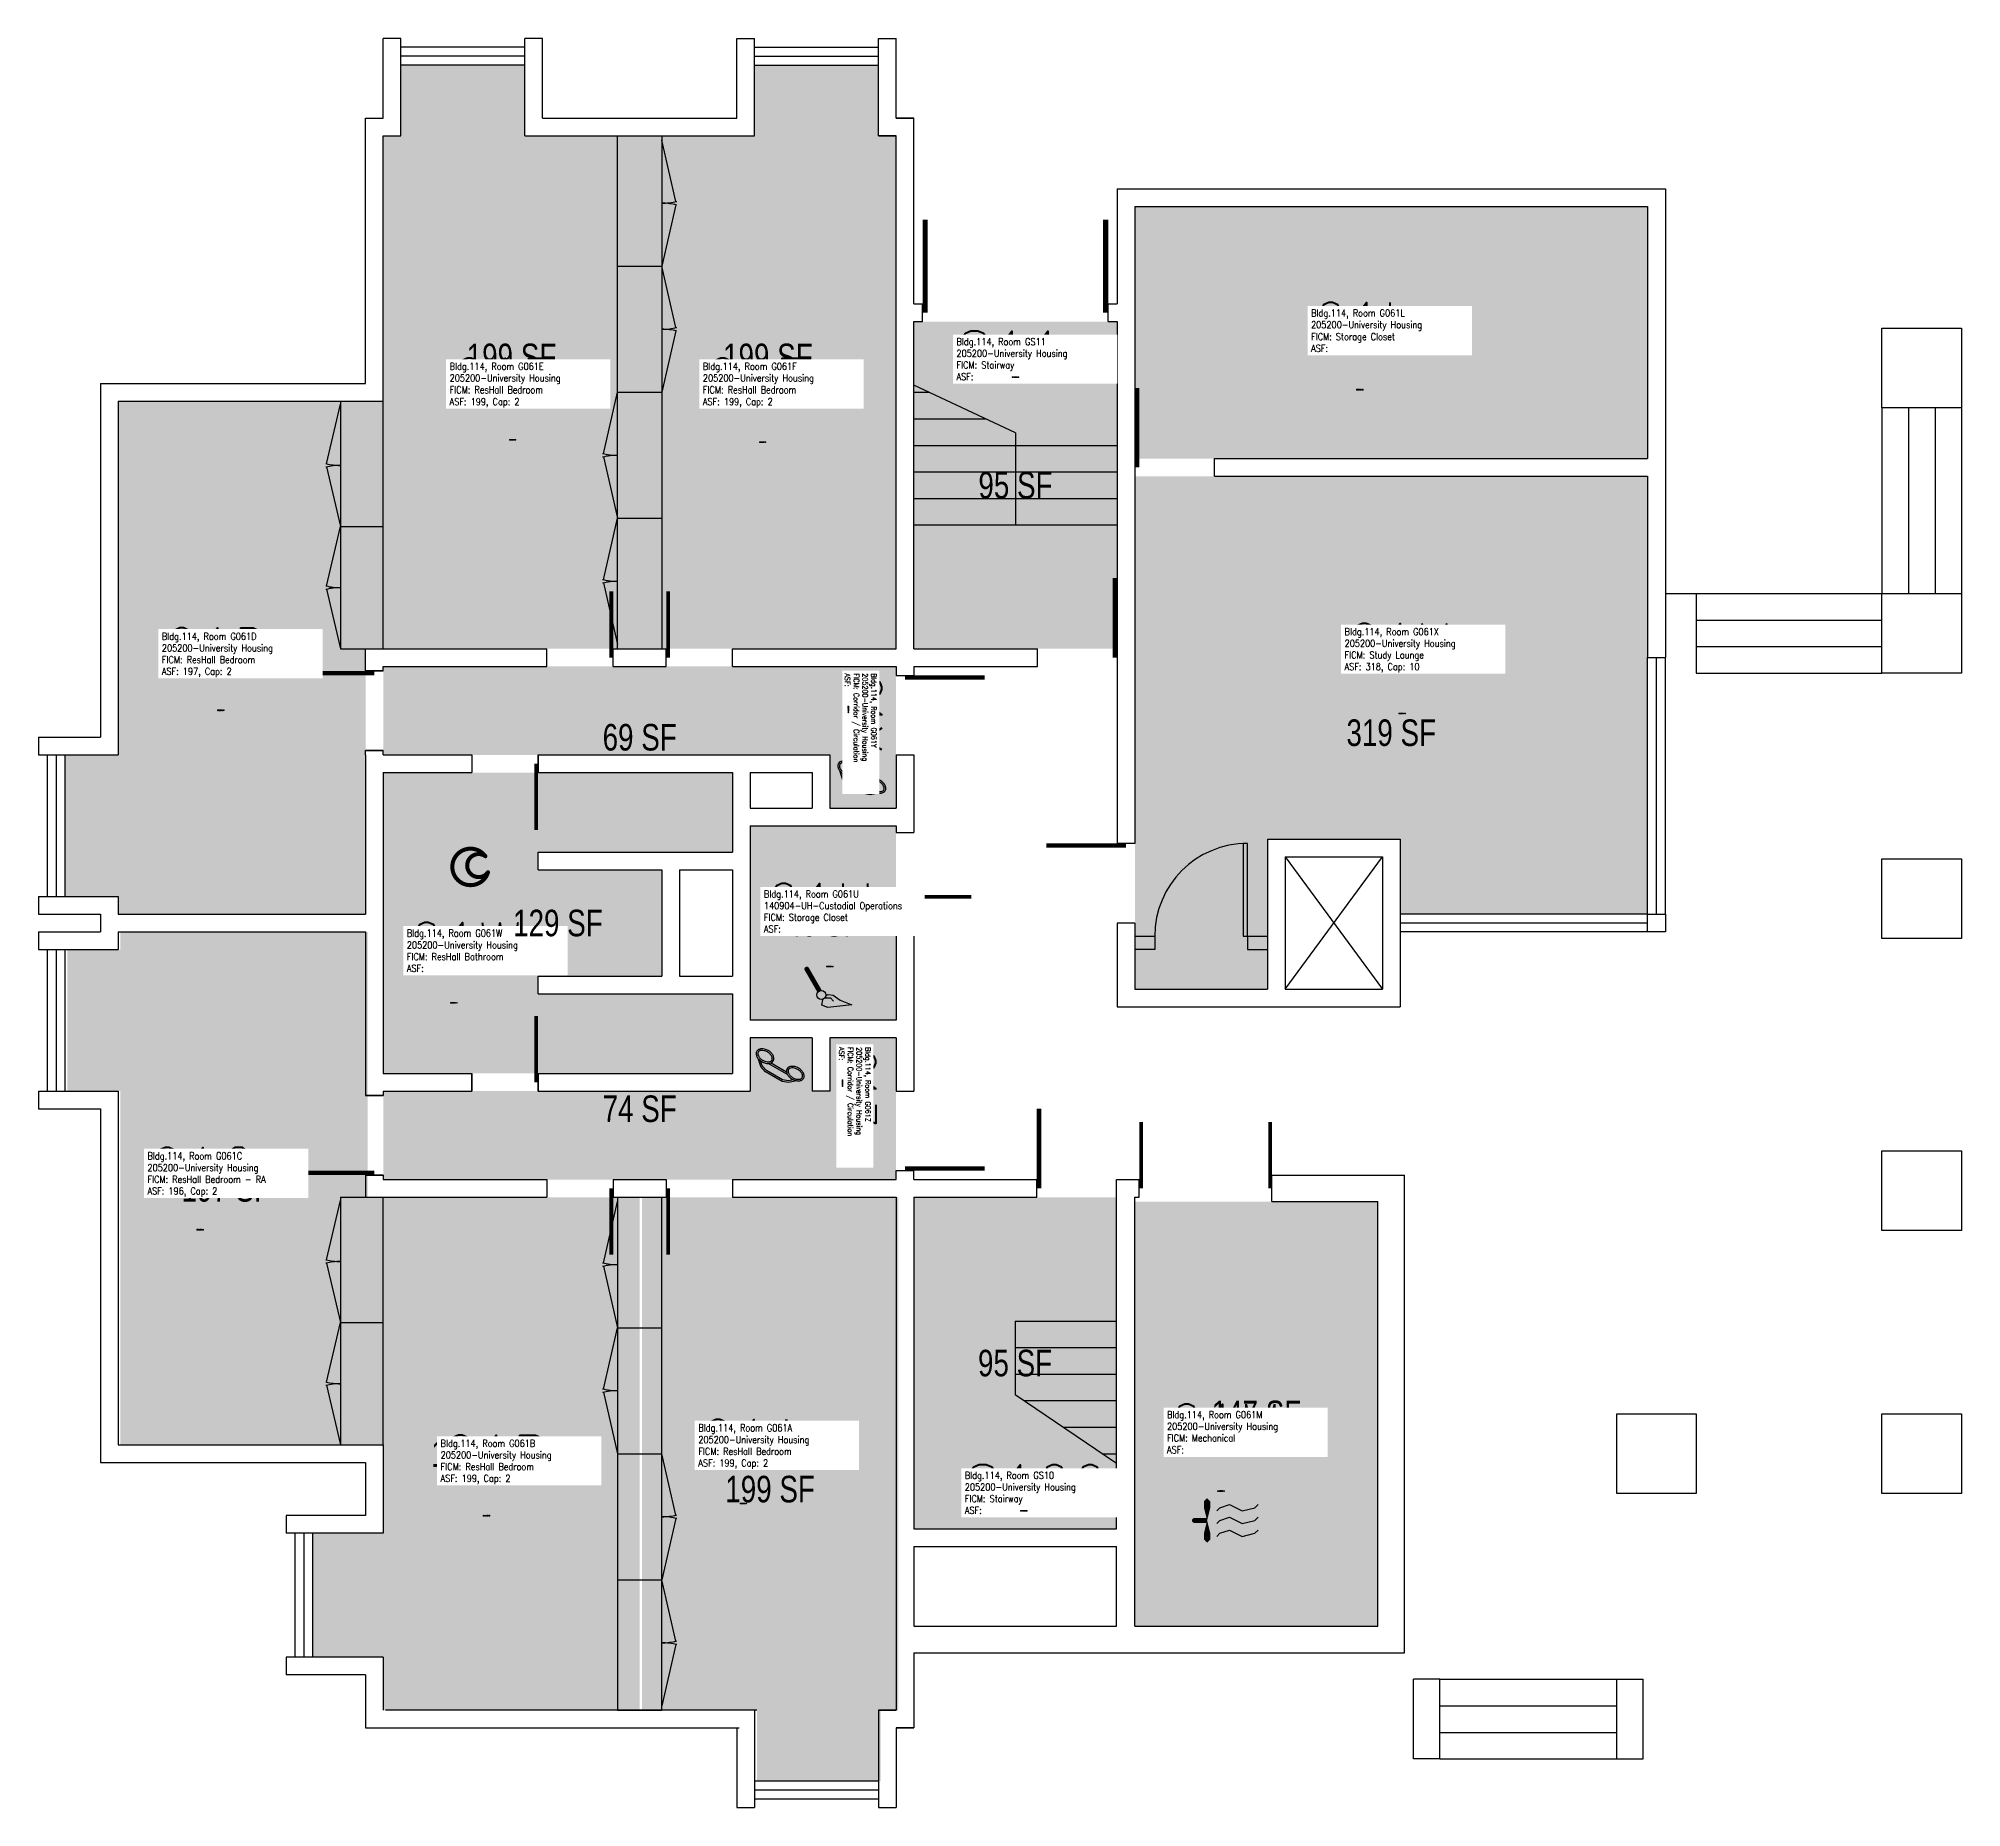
# Model space of a CAD drawing. Header units: inches. Extents: x 0 to 3610, y 0 to 3392.
# Drawn here: x 2740 to 3610, y 2592 to 3392 of the extents above; entities outside this region: 2.
import ezdxf
from ezdxf.enums import TextEntityAlignment as Align

# ---------------------------------------------------------------- set-up
doc = ezdxf.new("R2010")
doc.units = ezdxf.units.IN
doc.header["$LTSCALE"] = 10
doc.header["$MEASUREMENT"] = 0
doc.layers.get('0').update_dxf_attribs({"linetype": 'CONTINUOUS'})
for name, color, linetype in [('A-COLS', 5, 'CONTINUOUS'), ('A-DOOR', 2, 'CONTINUOUS'), ('A-FLOR', 3, 'CONTINUOUS'), ('A-GLAZ', 1, 'CONTINUOUS'), ('A-GLAZ-SILL', 2, 'CONTINUOUS'), ('A-IDEN-ICON', 4, 'CONTINUOUS'), ('A-IDEN-RNUM', 7, 'CONTINUOUS'), ('A-IDEN-SNUM', 4, 'CONTINUOUS'), ('A-IDEN-VNUM', 4, 'CONTINUOUS'), ('A-SITE', 3, 'CONTINUOUS'), ('A-WALL', 7, 'CONTINUOUS'), ('AREA-TEXT', 3, 'CONTINUOUS'), ('Rooms-Category-Color', 7, 'CONTINUOUS'), ('Rooms-College-Color', 7, 'CONTINUOUS'), ('Rooms-Department-Color', 7, 'CONTINUOUS'), ('Rooms-Division-Color', 7, 'CONTINUOUS'), ('Rooms-Information', 7, 'CONTINUOUS')]:
    doc.layers.add(name, color=color, linetype=linetype)
doc.styles.add('AREA', font='arial.ttf', dxfattribs={"width": 0.75, "height": 24})
doc.styles.add('ROOMSNUMBER', font='txt.shx', dxfattribs={"height": 0.03})
doc.styles.add('ROOMVNUMBER', font='simplex.shx', dxfattribs={"width": 0.85})

# ---------------------------------------------------------------- blocks, each defined once
blk = doc.blocks.new('CPPHONE')
at = {"color": 0, "linetype": 'ByBlock'}
for p, q in [((0.0096, 0.0252), (-0.0196, -0.0252)), ((0.0169, 0.0279), (-0.0182, -0.0329))]:
    blk.add_line(p, q, dxfattribs=at)
for points in [[(0.0288, 0.0786, 0.139889), (0.0216, 0.0804, 0.107118), (0.0122, 0.0781, 0.079812), (0.0039, 0.0722, 0.067459), (-0.0035, 0.0626, 0.067459), (-0.008, 0.0515, 0.079812), (-0.009, 0.0413, 0.107118), (-0.0064, 0.032, 0.139889), (-0.0012, 0.0267, 0.139889), (0.0061, 0.0248, 0.107118), (0.0155, 0.0272, 0.079812), (0.0238, 0.0331, 0.067459), (0.0312, 0.0426, 0.067459), (0.0357, 0.0538, 0.079812), (0.0367, 0.0639, 0.107118), (0.034, 0.0732, 0.139889)], [(0.0263, 0.0743, 0.139889), (0.0218, 0.0754, 0.107118), (0.0144, 0.0736, 0.079812), (0.0074, 0.0686, 0.067459), (0.0008, 0.0601, 0.067459), (-0.0032, 0.0502, 0.079812), (-0.004, 0.0417, 0.107118), (-0.0019, 0.0344, 0.139889), (0.0013, 0.031, 0.139889), (0.0059, 0.0298, 0.107118), (0.0133, 0.0317, 0.079812), (0.0203, 0.0367, 0.067459), (0.0268, 0.0451, 0.067459), (0.0309, 0.055, 0.079812), (0.0317, 0.0636, 0.107118), (0.0296, 0.0709, 0.139889)], [(-0.0262, -0.0167, 0.139889), (-0.0334, -0.0148, 0.107118), (-0.0428, -0.0172, 0.079812), (-0.0511, -0.0231, 0.067459), (-0.0585, -0.0326, 0.067459), (-0.063, -0.0438, 0.079812), (-0.064, -0.0539, 0.107118), (-0.0614, -0.0632, 0.139889), (-0.0562, -0.0686, 0.139889), (-0.0489, -0.0704, 0.107118), (-0.0395, -0.0681, 0.079812), (-0.0312, -0.0622, 0.067459), (-0.0238, -0.0526, 0.067459), (-0.0193, -0.0415, 0.079812), (-0.0183, -0.0313, 0.107118), (-0.021, -0.022, 0.139889)], [(-0.0287, -0.021, 0.139889), (-0.0332, -0.0198, 0.107118), (-0.0406, -0.0217, 0.079812), (-0.0476, -0.0267, 0.067459), (-0.0542, -0.0351, 0.067459), (-0.0582, -0.045, 0.079812), (-0.059, -0.0536, 0.107118), (-0.0569, -0.0609, 0.139889), (-0.0537, -0.0643, 0.139889), (-0.0491, -0.0654, 0.107118), (-0.0417, -0.0636, 0.079812), (-0.0347, -0.0586, 0.067459), (-0.0282, -0.0501, 0.067459), (-0.0241, -0.0402, 0.079812), (-0.0233, -0.0317, 0.107118), (-0.0254, -0.0244, 0.139889)]]:
    blk.add_lwpolyline(points, format="xyb", close=True, dxfattribs=at)
for points in [[(0.0364, 0.0572), (0.0417, 0.0308), (0.0382, 0.0108), (0.0082, -0.0411), (-0.0083, -0.0558), (-0.0338, -0.0645)], [(0.0334, 0.047), (0.0366, 0.0307), (0.0334, 0.0126), (0.0043, -0.0379), (-0.0109, -0.0514), (-0.0265, -0.0567)]]:
    blk.add_lwpolyline(points, dxfattribs=at)
blk = doc.blocks.new('CPBATH')
at = {"color": 0, "linetype": 'ByBlock', "const_width": 0.0127}
for points in [[(0.0571, 0.0168, 0.861492), (-0.0551, 0, 1)], [(-0.0551, 0, 0.726902), (0.0487, -0.0337, 1)], [(0.0571, 0.0168, 0.729002), (-0.0084, -0.0042, 1)], [(-0.0084, -0.0042, 0.609468), (0.0487, -0.0337, 1)]]:
    blk.add_lwpolyline(points, format="xyb", dxfattribs=at)
at = {"color": 0, "linetype": 'ByBlock', "const_width": 0.00637}
for points in [[(0.0544, 0.0152, 1), (0.0599, 0.0184, 1)], [(0.0459, -0.0353, 1), (0.0515, -0.0321, 1)]]:
    blk.add_lwpolyline(points, format="xyb", close=True, dxfattribs=at)
blk = doc.blocks.new('CPMECH')
at = {"color": 0, "linetype": 'ByBlock'}
for p, q in [((0.005, 0.025), (0.015, 0.035)), ((0.015, 0.035), (0.045, 0.045)), ((0.015, -0.005), (0.045, 0.005)), ((0.045, 0.045), (0.085, 0.025)), ((0.045, 0.005), (0.085, -0.015)), ((0.085, 0.025), (0.125, 0.035)), ((0.125, 0.035), (0.135, 0.045)), ((0.125, -0.005), (0.135, 0.005)), ((0.005, -0.015), (0.015, -0.005)), ((0.005, -0.055), (0.015, -0.045)), ((0.015, -0.045), (0.045, -0.035)), ((0.045, -0.035), (0.085, -0.055)), ((0.085, -0.015), (0.125, -0.005)), ((0.085, -0.055), (0.125, -0.045)), ((0.125, -0.045), (0.135, -0.035))]:
    blk.add_line(p, q, dxfattribs=at)
for points in [[(-0.025, -0.005, 0, 0.02, 0), (-0.025, 0.035, 0.02, 0.02, 0), (-0.025, 0.055, 0.02, 0, 0), (-0.025, 0.065, 0, 0, 0)], [(-0.025, -0.005, 0, 0.02, 0), (-0.025, -0.045, 0.02, 0.02, 0), (-0.025, -0.065, 0.02, 0, 0), (-0.025, -0.075, 0, 0, 0)]]:
    blk.add_lwpolyline(points, format="xyseb", dxfattribs=at)
at = {"color": 0, "linetype": 'ByBlock', "const_width": 0.015}
blk.add_lwpolyline([(-0.025, -0.005), (-0.065, -0.005)], dxfattribs=at)
at = {"color": 0, "linetype": 'ByBlock', "const_width": 0.0075}
blk.add_lwpolyline([(-0.0682, -0.0069, 1), (-0.0618, -0.0031, 1)], format="xyb", close=True, dxfattribs=at)
blk = doc.blocks.new('CPCUST')
at = {"color": 0, "linetype": 'ByBlock'}
for p, q in [((0.0171, -0.0639), (0.02, -0.0466)), ((0.0262, -0.0408), (0.0446, -0.0406)), ((0.0297, -0.0341), (0.0376, -0.0302)), ((0.0376, -0.0302), (0.0533, -0.0324)), ((0.0446, -0.0406), (0.0543, -0.0505)), ((0.0533, -0.0324), (0.0745, -0.0479)), ((0.0745, -0.0479), (0.1117, -0.0625)), ((0.0358, -0.0705), (0.0171, -0.0639)), ((0.1117, -0.0625), (0.0358, -0.0705))]:
    blk.add_line(p, q, dxfattribs=at)
at = {"color": 0, "linetype": 'ByBlock', "const_width": 0.0075}
blk.add_lwpolyline([(-0.0332, 0.0481, 1), (-0.0268, 0.0519, 1)], format="xyb", close=True, dxfattribs=at)
at = {"color": 0, "linetype": 'ByBlock', "const_width": 0.015}
blk.add_lwpolyline([(-0.03, 0.05), (0.01, -0.0193)], dxfattribs=at)
at = {"color": 0, "linetype": 'ByBlock'}
blk.add_circle((0.0158, -0.0313), 0.0141, dxfattribs=at)

msp = doc.modelspace()

# ---------------------------------------------------------------- hatches: boundary and pattern name
at = {"layer": 'Rooms-Category-Color', "true_color": 0x728ef3}
for points in [[(3012, 3116), (2896, 3116), (2896, 3348), (2904, 3348), (2904, 3380), (2960, 3380), (2960, 3348), (3012, 3348)], [(3012, 3116), (3128, 3116), (3128, 3348), (3120, 3348), (3120, 3380), (3064, 3380), (3064, 3348), (3012, 3348)], [(3236, 3316), (3236, 3202), (3468, 3202), (3468, 3316)], [(2776, 3068), (2752, 3068), (2752, 3004), (2776, 3004), (2776, 2996), (2888, 2996), (2888, 3116), (2896, 3116), (2896, 3228), (2776, 3228)], [(3468, 3194), (3236, 3194), (3236, 2962.13), (3296, 2962.13), (3296, 3029.88), (3356, 3029.88), (3356, 2996), (3468, 2996)], [(3054, 3024), (3054, 3060), (2896, 3060), (2896, 2924), (3054, 2924), (3054, 2960), (2966, 2960), (2966, 2968), (3022, 2968), (3022, 3016), (2966, 3016), (2966, 3024)], [(3128, 3036), (3128, 2948), (3062, 2948), (3062, 3036)], [(2777, 2916), (2753, 2916), (2753, 2980), (2777, 2980), (2777, 2988), (2889, 2988), (2889, 2868), (2896, 2868), (2896, 2756), (2777, 2756)], [(3012, 2868), (2896, 2868), (2896, 2716), (2864, 2716), (2864, 2660), (2896, 2660), (2896, 2636), (3012, 2636)], [(3013, 2868), (3129, 2868), (3129, 2636), (3121, 2636), (3121, 2604), (3065, 2604), (3065, 2636), (3013, 2636)]]:
    msp.add_hatch(color=171, dxfattribs=at).paths.add_polyline_path(points)
at = {"layer": 'Rooms-Category-Color', "true_color": 0xadadad}
for points in [[(3228, 3264), (3228, 3116), (3136, 3116), (3136, 3264)], [(2896, 3068), (2896, 3108), (3128, 3108), (3128, 3044), (3098, 3044), (3098, 3068)], [(3128, 2876), (3128, 2940), (3098, 2940), (3098, 2916), (3090, 2916), (3090, 2940), (3062, 2940), (3062, 2916), (2896, 2916), (2896, 2876)], [(3136, 2868), (3136, 2718), (3227.64, 2718), (3227.64, 2868)], [(3346, 2866), (3346, 2674), (3236, 2674), (3236, 2866)]]:
    msp.add_hatch(color=253, dxfattribs=at).paths.add_polyline_path(points)
at = {"layer": 'Rooms-College-Color', "true_color": 0xadadad}
for points in [[(3012, 3116), (2896, 3116), (2896, 3348), (2904, 3348), (2904, 3380), (2960, 3380), (2960, 3348), (3012, 3348)], [(3012, 3116), (3128, 3116), (3128, 3348), (3120, 3348), (3120, 3380), (3064, 3380), (3064, 3348), (3012, 3348)], [(3236, 3316), (3236, 3202), (3468, 3202), (3468, 3316)], [(3228, 3264), (3228, 3116), (3136, 3116), (3136, 3264)], [(2776, 3068), (2752, 3068), (2752, 3004), (2776, 3004), (2776, 2996), (2888, 2996), (2888, 3116), (2896, 3116), (2896, 3228), (2776, 3228)], [(3468, 3194), (3236, 3194), (3236, 2962.13), (3296, 2962.13), (3296, 3029.88), (3356, 3029.88), (3356, 2996), (3468, 2996)], [(2896, 3068), (2896, 3108), (3128, 3108), (3128, 3044), (3098, 3044), (3098, 3068)], [(3054, 3024), (3054, 3060), (2896, 3060), (2896, 2924), (3054, 2924), (3054, 2960), (2966, 2960), (2966, 2968), (3022, 2968), (3022, 3016), (2966, 3016), (2966, 3024)], [(3128, 3036), (3128, 2948), (3062, 2948), (3062, 3036)], [(2777, 2916), (2753, 2916), (2753, 2980), (2777, 2980), (2777, 2988), (2889, 2988), (2889, 2868), (2896, 2868), (2896, 2756), (2777, 2756)], [(3128, 2876), (3128, 2940), (3098, 2940), (3098, 2916), (3090, 2916), (3090, 2940), (3062, 2940), (3062, 2916), (2896, 2916), (2896, 2876)], [(3012, 2868), (2896, 2868), (2896, 2716), (2864, 2716), (2864, 2660), (2896, 2660), (2896, 2636), (3012, 2636)], [(3013, 2868), (3129, 2868), (3129, 2636), (3121, 2636), (3121, 2604), (3065, 2604), (3065, 2636), (3013, 2636)], [(3136, 2868), (3136, 2718), (3227.64, 2718), (3227.64, 2868)], [(3346, 2866), (3346, 2674), (3236, 2674), (3236, 2866)]]:
    msp.add_hatch(color=253, dxfattribs=at).paths.add_polyline_path(points)
at = {"layer": 'Rooms-Department-Color', "true_color": 0x604aed}
for points in [[(3012, 3116), (2896, 3116), (2896, 3348), (2904, 3348), (2904, 3380), (2960, 3380), (2960, 3348), (3012, 3348)], [(3012, 3116), (3128, 3116), (3128, 3348), (3120, 3348), (3120, 3380), (3064, 3380), (3064, 3348), (3012, 3348)], [(3236, 3316), (3236, 3202), (3468, 3202), (3468, 3316)], [(2776, 3068), (2752, 3068), (2752, 3004), (2776, 3004), (2776, 2996), (2888, 2996), (2888, 3116), (2896, 3116), (2896, 3228), (2776, 3228)], [(3468, 3194), (3236, 3194), (3236, 2962.13), (3296, 2962.13), (3296, 3029.88), (3356, 3029.88), (3356, 2996), (3468, 2996)], [(3054, 3024), (3054, 3060), (2896, 3060), (2896, 2924), (3054, 2924), (3054, 2960), (2966, 2960), (2966, 2968), (3022, 2968), (3022, 3016), (2966, 3016), (2966, 3024)], [(3128, 3036), (3128, 2948), (3062, 2948), (3062, 3036)], [(2777, 2916), (2753, 2916), (2753, 2980), (2777, 2980), (2777, 2988), (2889, 2988), (2889, 2868), (2896, 2868), (2896, 2756), (2777, 2756)], [(3012, 2868), (2896, 2868), (2896, 2716), (2864, 2716), (2864, 2660), (2896, 2660), (2896, 2636), (3012, 2636)], [(3013, 2868), (3129, 2868), (3129, 2636), (3121, 2636), (3121, 2604), (3065, 2604), (3065, 2636), (3013, 2636)]]:
    msp.add_hatch(color=173, dxfattribs=at).paths.add_polyline_path(points)
at = {"layer": 'Rooms-Department-Color', "true_color": 0xacacac}
for points in [[(3228, 3264), (3228, 3116), (3136, 3116), (3136, 3264)], [(2896, 3068), (2896, 3108), (3128, 3108), (3128, 3044), (3098, 3044), (3098, 3068)], [(3128, 2876), (3128, 2940), (3098, 2940), (3098, 2916), (3090, 2916), (3090, 2940), (3062, 2940), (3062, 2916), (2896, 2916), (2896, 2876)], [(3136, 2868), (3136, 2718), (3227.64, 2718), (3227.64, 2868)], [(3346, 2866), (3346, 2674), (3236, 2674), (3236, 2866)]]:
    msp.add_hatch(color=253, dxfattribs=at).paths.add_polyline_path(points)
at = {"layer": 'Rooms-Division-Color', "true_color": 0x604aed}
for points in [[(3012, 3116), (2896, 3116), (2896, 3348), (2904, 3348), (2904, 3380), (2960, 3380), (2960, 3348), (3012, 3348)], [(3012, 3116), (3128, 3116), (3128, 3348), (3120, 3348), (3120, 3380), (3064, 3380), (3064, 3348), (3012, 3348)], [(3236, 3316), (3236, 3202), (3468, 3202), (3468, 3316)], [(2776, 3068), (2752, 3068), (2752, 3004), (2776, 3004), (2776, 2996), (2888, 2996), (2888, 3116), (2896, 3116), (2896, 3228), (2776, 3228)], [(3468, 3194), (3236, 3194), (3236, 2962.13), (3296, 2962.13), (3296, 3029.88), (3356, 3029.88), (3356, 2996), (3468, 2996)], [(3054, 3024), (3054, 3060), (2896, 3060), (2896, 2924), (3054, 2924), (3054, 2960), (2966, 2960), (2966, 2968), (3022, 2968), (3022, 3016), (2966, 3016), (2966, 3024)], [(3128, 3036), (3128, 2948), (3062, 2948), (3062, 3036)], [(2777, 2916), (2753, 2916), (2753, 2980), (2777, 2980), (2777, 2988), (2889, 2988), (2889, 2868), (2896, 2868), (2896, 2756), (2777, 2756)], [(3012, 2868), (2896, 2868), (2896, 2716), (2864, 2716), (2864, 2660), (2896, 2660), (2896, 2636), (3012, 2636)], [(3013, 2868), (3129, 2868), (3129, 2636), (3121, 2636), (3121, 2604), (3065, 2604), (3065, 2636), (3013, 2636)]]:
    msp.add_hatch(color=173, dxfattribs=at).paths.add_polyline_path(points)
at = {"layer": 'Rooms-Division-Color', "true_color": 0xadadad}
for points in [[(3228, 3264), (3228, 3116), (3136, 3116), (3136, 3264)], [(2896, 3068), (2896, 3108), (3128, 3108), (3128, 3044), (3098, 3044), (3098, 3068)], [(3128, 2876), (3128, 2940), (3098, 2940), (3098, 2916), (3090, 2916), (3090, 2940), (3062, 2940), (3062, 2916), (2896, 2916), (2896, 2876)], [(3136, 2868), (3136, 2718), (3227.64, 2718), (3227.64, 2868)], [(3346, 2866), (3346, 2674), (3236, 2674), (3236, 2866)]]:
    msp.add_hatch(color=253, dxfattribs=at).paths.add_polyline_path(points)

# ---------------------------------------------------------------- linework, layer by layer
at = {"layer": 'A-COLS'}
for points in [[(3574, 3225), (3574, 3261), (3610, 3261), (3610, 3225)], [(3574, 3105), (3574, 3141), (3610, 3141), (3610, 3105)], [(3574, 2985), (3574, 3021), (3610, 3021), (3610, 2985)], [(3574, 2853), (3574, 2889), (3610, 2889), (3610, 2853)], [(3454, 2734), (3454, 2770), (3490, 2770), (3490, 2734)], [(3574, 2734), (3574, 2770), (3610, 2770), (3610, 2734)]]:
    msp.add_lwpolyline(points, close=True, dxfattribs=at)
at = {"layer": 'A-DOOR'}
for p, q in [((3287, 3028), (3285, 3028)), ((3285, 3028), (3285, 2986)), ((3287, 2986), (3287, 3028)), ((3285, 2986), (3287, 2986))]:
    msp.add_line(p, q, dxfattribs=at)
for points in [[(3141.17, 3268, 2.33, 2.33, 0), (3141.17, 3310, 0, 0, -0.414214), (3182, 3268, 0, 0, -0.814237)], [(3222.83, 3268, 2.33, 2.33, 0), (3222.83, 3310, 0, 0, 0.414214), (3182, 3268, 0, 0, 0.814237)], [(3237, 3198, 2, 2, 0), (3237, 3234, 0, 0, -0.414214), (3272, 3198, 0, 0, -0.814237)], [(2999.17, 3112, 1.67, 1.67, 0), (2999.17, 3142, 0, 0, 0.414214), (2970, 3112, 0, 0, 0.814237)], [(3024.83, 3112, 1.67, 1.67, 0), (3024.83, 3142, 0, 0, -0.414214), (3054, 3112, 0, 0, -0.814237)], [(3227, 3112, 2, 2, 0), (3227, 3148, 0, 0, 0.414214), (3192, 3112, 0, 0, 0.814237)], [(2892, 3105, 2, 2, 0), (2856, 3105, 0, 0, 0.414214), (2892, 3070, 0, 0, 0.814237)], [(3132, 3103, 2, 2, 0), (3168, 3103, 0, 0, -0.414214), (3132, 3068, 0, 0, -0.814237)], [(2965.17, 3064, 1.67, 1.67, 0), (2965.17, 3034, 0, 0, -0.414214), (2936, 3064, 0, 0, -0.814237)], [(3132, 3003.83, 1.67, 1.67, 0), (3162, 3003.83, 0, 0, 0.414214), (3132, 3033, 0, 0, 0.814237)], [(3232, 3027, 2, 2, 0), (3196, 3027, 0, 0, 0.414214), (3232, 2992, 0, 0, 0.814237)], [(2965.17, 2920, 1.67, 1.67, 0), (2965.17, 2950, 0, 0, 0.414214), (2936, 2920, 0, 0, 0.814237)], [(2892, 2879, 2, 2, 0), (2856, 2879, 0, 0, -0.414214), (2892, 2914, 0, 0, -0.814237)], [(3132, 2881, 2, 2, 0), (3168, 2881, 0, 0, 0.414214), (3132, 2916, 0, 0, 0.814237)], [(3192.64, 2872, 2, 2, 0), (3192.64, 2908, 0, 0, -0.414214), (3227.64, 2872, 0, 0, -0.814237)], [(3238.83, 2872, 1.67, 1.67, 0), (3238.83, 2902, 0, 0, -0.414214), (3268, 2872, 0, 0, -0.814237)], [(3297.17, 2872, 1.67, 1.67, 0), (3297.17, 2902, 0, 0, 0.414214), (3268, 2872, 0, 0, 0.814237)], [(2999.17, 2872, 1.67, 1.67, 0), (2999.17, 2842, 0, 0, -0.414214), (2970, 2872, 0, 0, -0.814237)], [(3024.83, 2872, 1.67, 1.67, 0), (3024.83, 2842, 0, 0, 0.414214), (3054, 2872, 0, 0, 0.814237)]]:
    msp.add_lwpolyline(points, format="xyseb", dxfattribs=at)
msp.add_arc((3287, 2986), 42, 90, 180, dxfattribs=at)
at = {"layer": 'A-FLOR'}
for p, q in [((3002, 3348), (3022, 3348)), ((3002, 3232), (3002, 3348)), ((3022, 3348), (3022, 3232)), ((3028.41, 3318.23), (3022, 3346)), ((3028.41, 3316.77), (3022, 3289)), ((3002, 3289), (3022, 3289)), ((3028.41, 3261.23), (3022, 3289)), ((3028.41, 3259.77), (3022, 3232)), ((2876.6, 3228), (2896, 3228)), ((2876.6, 3228), (2876.6, 3171.29)), ((2896, 3116), (2896, 3228)), ((2995.59, 3204.23), (3002, 3232)), ((3002, 3232), (3022, 3232)), ((3002, 3175), (3002, 3232)), ((3022, 3232), (3022, 3116)), ((3136, 3232), (3142.84, 3232)), ((2870.38, 3199.64), (2876.6, 3226.58)), ((2876.6, 3226.58), (2876.6, 3171.29)), ((3136, 3220), (3168.5, 3220)), ((3182, 3213.68), (3182, 3172)), ((2995.59, 3202.77), (3002, 3175)), ((3136, 3208), (3228, 3208)), ((2870.38, 3198.23), (2876.6, 3171.29)), ((3136, 3196), (3228, 3196)), ((3136, 3184), (3228, 3184)), ((2870.38, 3144.35), (2876.6, 3171.29)), ((2876.6, 3171.29), (2896, 3171.29)), ((2876.6, 3171.29), (2876.6, 3116)), ((2995.59, 3147.23), (3002, 3175)), ((3002, 3175), (3022, 3175)), ((3002, 3116), (3002, 3175)), ((3002, 3118), (3002, 3175)), ((3136, 3172), (3228, 3172)), ((2870.38, 3142.94), (2876.6, 3116)), ((2995.59, 3145.77), (3002, 3118)), ((2876.6, 3116), (2896, 3116)), ((3002, 3116), (3022, 3116)), ((2870.38, 2839.64), (2876.6, 2866.58)), ((2876.6, 2868), (2896, 2868)), ((2876.6, 2868), (2876.6, 2811.29)), ((2876.6, 2866.58), (2876.6, 2811.29)), ((2896, 2756), (2896, 2868)), ((2995.59, 2838.23), (3002, 2866)), ((3002, 2868), (3022, 2868)), ((3002, 2868), (3002, 2809)), ((3002, 2866), (3002, 2809)), ((3022, 2752), (3022, 2868)), ((2870.38, 2838.23), (2876.6, 2811.29)), ((2995.59, 2836.77), (3002, 2809)), ((2870.38, 2784.35), (2876.6, 2811.29)), ((2876.6, 2811.29), (2896, 2811.29)), ((2876.6, 2811.29), (2876.6, 2756)), ((3181.82, 2812), (3227.64, 2812)), ((3181.82, 2812), (3181.82, 2778.77)), ((2995.59, 2781.23), (3002, 2809)), ((3002, 2809), (3022, 2809)), ((3002, 2809), (3002, 2752)), ((3181.82, 2800), (3227.64, 2800)), ((3181.82, 2788), (3227.64, 2788)), ((2870.38, 2782.94), (2876.6, 2756)), ((2995.59, 2779.77), (3002, 2752)), ((3181.82, 2778.77), (3227.64, 2747.67)), ((3185.91, 2776), (3227.64, 2776)), ((3203.58, 2764), (3227.64, 2764)), ((2876.6, 2756), (2896, 2756)), ((3002, 2752), (3022, 2752)), ((3002, 2752), (3002, 2636)), ((3028.41, 2724.23), (3022, 2752)), ((3022, 2636), (3022, 2752)), ((3221.26, 2752), (3227.64, 2752)), ((3028.41, 2722.77), (3022, 2695)), ((3002, 2695), (3022, 2695)), ((3028.41, 2667.23), (3022, 2695)), ((3028.41, 2665.77), (3022, 2638)), ((3002, 2636), (3022, 2636))]:
    msp.add_line(p, q, dxfattribs=at)
msp.add_lwpolyline([(3182, 3213.68), (3136, 3235.2)], dxfattribs=at)
for centre, radius, start, end in [((3022, 3346), 28.5, 270, 283.7374), ((3022, 3289), 28.5, 76.2626, 90), ((3022, 3289), 28.5, 270, 283.7374), ((3022, 3232), 28.5, 76.2626, 90), ((3002, 3232), 28.5, 256.2626, 270), ((3002, 3175), 28.5, 90, 103.7374), ((2876.6, 3226.58), 27.64, 256.2626, 270), ((2876.6, 3171.29), 27.64, 90, 103.7374), ((2876.6, 3171.29), 27.64, 256.2626, 270), ((2876.6, 3116), 27.64, 90, 103.7374), ((3002, 3175), 28.5, 256.2626, 270), ((3002, 3118), 28.5, 90, 103.7374), ((2876.6, 2866.58), 27.64, 256.2626, 270), ((2876.6, 2811.29), 27.64, 90, 103.7374), ((3002, 2866), 28.5, 256.2626, 270), ((3002, 2809), 28.5, 90, 103.7374), ((2876.6, 2811.29), 27.64, 256.2626, 270), ((2876.6, 2756), 27.64, 90, 103.7374), ((3002, 2809), 28.5, 256.2626, 270), ((3002, 2752), 28.5, 90, 103.7374), ((3022, 2752), 28.5, 270, 283.7374), ((3022, 2695), 28.5, 76.2626, 90), ((3022, 2695), 28.5, 270, 283.7374), ((3022, 2638), 28.5, 76.2626, 90)]:
    msp.add_arc(centre, radius, start, end, dxfattribs=at)
at = {"layer": 'A-GLAZ'}
for p, q in [((2960, 3384), (2904, 3384)), ((3064, 3384), (3120, 3384)), ((3472, 2996), (3472, 3112)), ((2748, 3068), (2748, 3004)), ((3468, 2992), (3356, 2992)), ((2748, 2980), (2748, 2916)), ((2860, 2716), (2860, 2660)), ((3064, 2600), (3120, 2600))]:
    msp.add_line(p, q, dxfattribs=at)
at = {"layer": 'A-GLAZ-SILL'}
for p, q in [((2960, 3388), (2904, 3388)), ((3064, 3388), (3120, 3388)), ((2960, 3380), (2904, 3380)), ((3064, 3380), (3120, 3380)), ((3468, 2996), (3468, 3112)), ((3476, 2996), (3476, 3112)), ((2744, 3068), (2744, 3004)), ((2752, 3068), (2752, 3004)), ((3468, 2996), (3356, 2996)), ((3468, 2988), (3356, 2988)), ((2744, 2980), (2744, 2916)), ((2752, 2980), (2752, 2916)), ((2856, 2716), (2856, 2660)), ((2864, 2716), (2864, 2660)), ((3064, 2604), (3120, 2604)), ((3064, 2596), (3120, 2596))]:
    msp.add_line(p, q, dxfattribs=at)
at = {"layer": 'A-SITE'}
for p, q in [((3574, 3225), (3574, 3141)), ((3586, 3225), (3586, 3141)), ((3598, 3225), (3598, 3141)), ((3610, 3225), (3610, 3141)), ((3476, 3141), (3574, 3141)), ((3490, 3141), (3490, 3105)), ((3490, 3129), (3574, 3129)), ((3490, 3117), (3574, 3117)), ((3490, 3105), (3574, 3105)), ((3362, 2614), (3362, 2650)), ((3374, 2650), (3362, 2650)), ((3374, 2614), (3374, 2650)), ((3374, 2650), (3454, 2650)), ((3454, 2614), (3454, 2650)), ((3454, 2650), (3466, 2650)), ((3466, 2614), (3466, 2650)), ((3374, 2638), (3454, 2638)), ((3374, 2626), (3454, 2626)), ((3374, 2614), (3362, 2614)), ((3374, 2614), (3454, 2614)), ((3454, 2614), (3466, 2614))]:
    msp.add_line(p, q, dxfattribs=at)
at = {"layer": 'A-WALL'}
for p, q in [((2896, 3356), (2896, 3392)), ((2904, 3392), (2896, 3392)), ((2904, 3348), (2904, 3392)), ((2960, 3348), (2960, 3392)), ((2968, 3392), (2960, 3392)), ((2968, 3356), (2968, 3392)), ((3056, 3356), (3056, 3392)), ((3056, 3392), (3064, 3392)), ((3064, 3348), (3064, 3392)), ((3120, 3348), (3120, 3392)), ((3120, 3392), (3128, 3392)), ((3128, 3356), (3128, 3392)), ((2888, 3236), (2888, 3356)), ((2888, 3356), (2896, 3356)), ((2968, 3356), (3056, 3356)), ((3136, 3356), (3128, 3356)), ((3128, 3356), (3136, 3356)), ((3136, 3356), (3128, 3356)), ((3128, 3356), (3136, 3356)), ((3136, 3272), (3136, 3356)), ((2896, 3228), (2896, 3348)), ((2896, 3348), (2904, 3348)), ((2960, 3348), (3064, 3348)), ((3128, 3348), (3120, 3348)), ((3120, 3348), (3128, 3348)), ((3128, 3348), (3120, 3348)), ((3120, 3348), (3128, 3348)), ((3128, 3116), (3128, 3348)), ((3228, 3324), (3228, 3272)), ((3228, 3324), (3476, 3324)), ((3476, 3324), (3476, 3112)), ((3236, 3316), (3236, 3202)), ((3236, 3316), (3468, 3316)), ((3468, 3316), (3468, 3202)), ((3136, 3272), (3140, 3272)), ((3140, 3264), (3140, 3272)), ((3224, 3264), (3224, 3272)), ((3224, 3272), (3228, 3272)), ((3136, 3116), (3136, 3264)), ((3136, 3264), (3140, 3264)), ((3224, 3264), (3228, 3264)), ((3228, 3264), (3228, 3028)), ((2768, 3236), (2768, 3076)), ((2768, 3236), (2888, 3236)), ((2776, 3228), (2776, 3068)), ((2776, 3228), (2896, 3228)), ((3236, 3202), (3236, 3028)), ((3272, 3202), (3468, 3202)), ((3272, 3194), (3272, 3202)), ((3272, 3194), (3468, 3194)), ((3468, 3194), (3468, 3112)), ((2888, 3108), (2888, 3116)), ((2888, 3116), (2970, 3116)), ((2970, 3108), (2970, 3116)), ((2970, 3108), (2970, 3116)), ((3000, 3116), (3024, 3116)), ((3000, 3108), (3000, 3116)), ((3000, 3108), (3000, 3116)), ((3024, 3108), (3024, 3116)), ((3024, 3108), (3024, 3116)), ((3054, 3116), (3128, 3116)), ((3054, 3108), (3054, 3116)), ((3054, 3108), (3054, 3116)), ((3136, 3116), (3192, 3116)), ((3192, 3108), (3192, 3116)), ((3192, 3108), (3192, 3116)), ((2888, 3106), (2888, 3108)), ((2888, 3106), (2896, 3106)), ((2896, 3106), (2888, 3106)), ((2896, 3108), (2970, 3108)), ((2896, 3106), (2896, 3108)), ((3000, 3108), (3024, 3108)), ((3054, 3108), (3128, 3108)), ((3128, 3108), (3128, 3104)), ((3136, 3108), (3136, 3104)), ((3136, 3108), (3192, 3108)), ((3468, 3112), (3476, 3112)), ((3128, 3104), (3136, 3104)), ((3128, 3104), (3136, 3104)), ((2740, 3076), (2768, 3076)), ((2740, 3076), (2740, 3068)), ((2740, 3068), (2776, 3068)), ((2888, 3070), (2896, 3070)), ((2888, 3068), (2888, 3070)), ((2896, 3070), (2888, 3070)), ((2888, 3068), (2888, 2996)), ((2896, 3068), (2896, 3070)), ((2896, 3068), (2936, 3068)), ((2936, 3068), (2936, 3060)), ((2936, 3068), (2936, 3060)), ((2966, 3068), (3098, 3068)), ((2966, 3060), (2966, 3068)), ((2966, 3068), (2966, 3060)), ((3098, 3068), (3098, 3044)), ((3128, 3068), (3136, 3068)), ((3128, 3068), (3128, 3044)), ((3128, 3068), (3136, 3068)), ((3136, 3068), (3136, 3033)), ((2896, 3060), (2896, 2924)), ((2896, 3060), (2936, 3060)), ((2966, 3060), (3054, 3060)), ((3054, 3060), (3054, 3024)), ((3062, 3060), (3062, 3044)), ((3062, 3060), (3090, 3060)), ((3090, 3060), (3090, 3044)), ((3062, 3044), (3090, 3044)), ((3098, 3044), (3128, 3044)), ((3062, 3036), (3128, 3036)), ((3062, 3036), (3062, 2948)), ((3128, 3036), (3128, 3033)), ((3128, 3033), (3136, 3033)), ((3128, 3033), (3136, 3033)), ((3236, 3028), (3228, 3028)), ((3296, 3029.88), (3296, 2962.13)), ((3296, 3029.88), (3356, 3029.88)), ((3356, 3029.88), (3356, 2954.13)), ((2966, 3024), (3054, 3024)), ((2966, 3016), (2966, 3024)), ((3304, 2962.13), (3348, 3021.88)), ((3304, 3021.88), (3348, 2962.13)), ((3304, 3021.88), (3304, 2962.13)), ((3304, 3021.88), (3348, 3021.88)), ((3348, 3021.88), (3348, 2962.13)), ((2966, 3016), (3022, 3016)), ((3022, 3016), (3022, 2968)), ((3030, 3016), (3030, 2968)), ((3030, 3016), (3054, 3016)), ((3054, 3016), (3054, 2968)), ((2740, 3004), (2740, 2996)), ((2740, 3004), (2776, 3004)), ((2776, 3004), (2776, 2996)), ((3128, 3003), (3128, 2948)), ((3128, 3003), (3136, 3003)), ((3136, 3003), (3136, 2916)), ((2740, 2996), (2768, 2996)), ((2768, 2996), (2768, 2988)), ((2776, 2996), (2888, 2996)), ((2740, 2988), (2768, 2988)), ((2740, 2988), (2740, 2980)), ((2776, 2988), (2888, 2988)), ((2776, 2988), (2776, 2980)), ((2888, 2988), (2888, 2916)), ((3236, 2992), (3228, 2992)), ((3236, 2992), (3228, 2992)), ((3228, 2992), (3228, 2954.13)), ((3236, 2992), (3236, 2962.13)), ((3236, 2986), (3245, 2986)), ((3245, 2986), (3245, 2980)), ((3287, 2986), (3296, 2986)), ((3287, 2986), (3287, 2980)), ((2740, 2980), (2776, 2980)), ((3245, 2980), (3236, 2980)), ((3287, 2980), (3296, 2980)), ((2966, 2968), (3022, 2968)), ((2966, 2960), (2966, 2968)), ((3030, 2968), (3054, 2968)), ((2966, 2960), (3054, 2960)), ((3054, 2960), (3054, 2924)), ((3236, 2962.13), (3296, 2962.13)), ((3304, 2962.13), (3348, 2962.13)), ((3228, 2954.13), (3356, 2954.13)), ((3128, 2948), (3062, 2948)), ((3090, 2940), (3062, 2940)), ((3062, 2940), (3062, 2916)), ((3090, 2940), (3090, 2916)), ((3128, 2940), (3098, 2940)), ((3098, 2940), (3098, 2916)), ((3128, 2940), (3128, 2916)), ((2896, 2924), (2936, 2924)), ((2936, 2924), (2936, 2916)), ((2936, 2916), (2936, 2924)), ((2966, 2924), (3054, 2924)), ((2966, 2924), (2966, 2916)), ((2966, 2916), (2966, 2924)), ((2740, 2916), (2776, 2916)), ((2740, 2916), (2740, 2908)), ((2776, 2916), (2776, 2756)), ((2888, 2916), (2888, 2914)), ((2896, 2916), (2936, 2916)), ((2896, 2916), (2896, 2914)), ((2966, 2916), (3062, 2916)), ((3098, 2916), (3090, 2916)), ((3128, 2916), (3136, 2916)), ((3128, 2916), (3136, 2916)), ((3128, 2916), (3136, 2916)), ((2740, 2908), (2768, 2908)), ((2768, 2908), (2768, 2748)), ((2888, 2914), (2896, 2914)), ((2896, 2914), (2888, 2914)), ((3128, 2876), (3128, 2880)), ((3128, 2880), (3136, 2880)), ((3128, 2880), (3136, 2880)), ((3136, 2876), (3136, 2880)), ((2888, 2878), (2896, 2878)), ((2888, 2878), (2888, 2876)), ((2896, 2878), (2888, 2878)), ((2888, 2876), (2888, 2868)), ((2896, 2878), (2896, 2876)), ((2896, 2876), (2970, 2876)), ((2970, 2876), (2970, 2868)), ((2970, 2876), (2970, 2868)), ((3000, 2876), (3000, 2868)), ((3000, 2876), (3024, 2876)), ((3000, 2876), (3000, 2868)), ((3024, 2876), (3024, 2868)), ((3024, 2876), (3024, 2868)), ((3054, 2876), (3128, 2876)), ((3054, 2876), (3054, 2868)), ((3054, 2876), (3054, 2868)), ((3136, 2876), (3191.64, 2876)), ((3191.64, 2868), (3191.64, 2876)), ((3227.64, 2876), (3236, 2876)), ((3227.64, 2718), (3227.64, 2876)), ((3236, 2876), (3238, 2876)), ((3238, 2868), (3238, 2876)), ((3238, 2868), (3238, 2876)), ((3298, 2866), (3298, 2878)), ((3298, 2878), (3358, 2878)), ((3298, 2866), (3298, 2877.83)), ((3358, 2662), (3358, 2878)), ((2888, 2868), (2970, 2868)), ((3000, 2868), (3024, 2868)), ((3054, 2868), (3128, 2868)), ((3128, 2868), (3128, 2636)), ((3136, 2868), (3191.64, 2868)), ((3136, 2868), (3136, 2718)), ((3236, 2674), (3236, 2868)), ((3236, 2868), (3238, 2868)), ((3298, 2866), (3346, 2866)), ((3346, 2674), (3346, 2866)), ((2776, 2756), (2896, 2756)), ((2896, 2756), (2896, 2716)), ((2896, 2756), (2896, 2716)), ((2768, 2748), (2888, 2748)), ((2888, 2748), (2888, 2724)), ((2888, 2748), (2888, 2724)), ((2888, 2724), (2852, 2724)), ((2852, 2724), (2852, 2716)), ((2896, 2716), (2852, 2716)), ((3136, 2718), (3227.64, 2718)), ((3136, 2710), (3227.64, 2710)), ((3136, 2710), (3136, 2674)), ((3227.64, 2674), (3227.64, 2710)), ((3136, 2674), (3227.64, 2674)), ((3236, 2674), (3346, 2674)), ((2896, 2660), (2852, 2660)), ((2852, 2660), (2852, 2652)), ((2896, 2660), (2896, 2636)), ((2896, 2660), (2896, 2636)), ((3136, 2662), (3358, 2662)), ((3136, 2662), (3136, 2628)), ((2888, 2652), (2852, 2652)), ((2888, 2652), (2888, 2628)), ((2888, 2652), (2888, 2628)), ((2888, 2628), (3057, 2628)), ((3065, 2636), (2897, 2636)), ((3056, 2628), (3056, 2592)), ((3064, 2636), (3064, 2592)), ((3128, 2636), (3120, 2636)), ((3120, 2636), (3128, 2636)), ((3128, 2636), (3120, 2636)), ((3120, 2636), (3120, 2592)), ((3136, 2628), (3128, 2628)), ((3128, 2628), (3136, 2628)), ((3136, 2628), (3128, 2628)), ((3128, 2628), (3128, 2592)), ((3056, 2592), (3064, 2592)), ((3120, 2592), (3128, 2592)), ((0, 0), (1, 0)), ((0, 0), (1, 0))]:
    msp.add_line(p, q, dxfattribs=at)
msp.add_lwpolyline([(3468, 2988), (3468, 2996), (3476, 2996), (3476, 2988)], close=True, dxfattribs=at)

# ---------------------------------------------------------------- block references
at = {"layer": 'A-IDEN-ICON', "zscale": 144}
for name, p, xscale, yscale, rotation in [('CPPHONE', (3111.76, 3055.99), 144, 144, 270.0000000002779), ('CPBATH', (2935.16, 3017.36), -144, 143.9999999993356, 180), ('CPPHONE', (3074.83, 2925.88), 144, 144, 270.0000000002779)]:
    msp.add_blockref(name, p, dxfattribs=dict(at, xscale=xscale, yscale=yscale, rotation=rotation))
at = {"layer": 'A-IDEN-ICON', "xscale": 144, "yscale": 144, "zscale": 144}
for name, p in [('CPCUST', (3091.91, 2963.97)), ('CPMECH', (3272.3, 2722.53))]:
    msp.add_blockref(name, p, dxfattribs=at)

# ---------------------------------------------------------------- texts
at = {"layer": 'A-IDEN-RNUM', "style": 'ROOMSNUMBER'}
for s, p in [('0S11-00', (3180.44, 3238.65)), ('0061-L0', (3336.23, 3233.01)), ('0061-E0', (2952.98, 3210.31)), ('0061-F0', (3066.08, 3209.29)), ('0061-D0', (2820.89, 3088.02)), ('0061-X0', (3355.37, 3086.6)), ('0061-U0', (3096.49, 2972.12)), ('0061-W0', (2926.35, 2955.76)), ('0061-C0', (2811.57, 2853.12)), ('0061-M0', (3273.4, 2734.93)), ('0061-B0', (2941.15, 2723.79)), ('0061-A0', (3057.35, 2729.26)), ('0S10-00', (3184.22, 2725.99))]:
    msp.add_text(s, height=0.36, dxfattribs=at).set_placement(p)
for s, p in [('0061-Y0', (3106.22, 3090.14)), ('0061-Z0', (3103.54, 2921.07))]:
    msp.add_text(s, height=0.36, rotation=270, dxfattribs=at).set_placement(p)
at = {"layer": 'A-IDEN-SNUM', "style": 'ROOMSNUMBER'}
for s, p in [('1140GS1100', (3180.44, 3238.65)), ('1140G061L0', (3336.23, 3233.01)), ('1140G061E0', (2952.98, 3210.31)), ('1140G061F0', (3066.08, 3209.29)), ('1140G061D0', (2820.89, 3088.02)), ('1140G061X0', (3355.37, 3086.6)), ('1140G061U0', (3096.49, 2972.12)), ('1140G061W0', (2926.35, 2955.76)), ('1140G061C0', (2811.57, 2853.12)), ('1140G061M0', (3273.4, 2734.93)), ('1140G061B0', (2941.15, 2723.79)), ('1140G061A0', (3057.35, 2729.26)), ('1140GS1000', (3184.22, 2725.99))]:
    msp.add_text(s, height=0.36, dxfattribs=at).set_placement(p)
for s, p in [('1140G061Y0', (3106.22, 3090.14)), ('1140G061Z0', (3103.54, 2921.07))]:
    msp.add_text(s, height=0.36, rotation=270, dxfattribs=at).set_placement(p)
at = {"layer": 'A-IDEN-VNUM', "style": 'ROOMVNUMBER', "width": 0.85}
for s, p in [('61L', (3315.73, 3250.33)), ('S11', (3155.31, 3237.43)), ('61E', (2926.02, 3225.17)), ('61F', (3040.59, 3225.17)), ('61D', (2795.83, 3103.17)), ('61X', (3330.9, 3105.25)), ('61U', (3068.21, 2987.66)), ('61W', (2906.65, 2969.93)), ('61C', (2789.31, 2868.17)), ('61A', (3038.52, 2745.17)), ('61M', (3250.56, 2752.17)), ('61B', (2921.94, 2738.17)), ('S100', (3159.08, 2724.77))]:
    msp.add_text(s, height=22.238, dxfattribs=at).set_placement(p)
for s, p in [('61Y', (3104.86, 3104.95)), ('61Z', (3102.18, 2935.88))]:
    msp.add_text(s, height=16.678, rotation=270, dxfattribs=at).set_placement(p)
at = {"layer": 'AREA-TEXT', "style": 'AREA', "width": 0.75}
for s, p in [('184 SF', (3352, 3259)), ('199 SF', (2954, 3248)), ('199 SF', (3070, 3248)), ('95 SF', (3182, 3190)), ('197 SF', (2824, 3112)), ('69 SF', (3012, 3076)), ('319 SF', (3352, 3078.06)), ('129 SF', (2975, 2992)), ('40 SF', (3095, 2992)), ('74 SF', (3012, 2908)), ('197 SF', (2825, 2872)), ('95 SF', (3181.82, 2793)), ('147 SF', (3291, 2770)), ('199 SF', (2938, 2752)), ('199 SF', (3071, 2736))]:
    msp.add_text(s, height=12, dxfattribs=at).set_placement(p, align=Align.MIDDLE_CENTER)

# ---------------------------------------------------------------- next in the draw order: texts
at = {"layer": 'Rooms-Information', "char_height": 3.1768, "width": 71.1604, "attachment_point": 7, "style": 'ROOMVNUMBER', "bg_fill": 3, "box_fill_scale": 1.5, "bg_fill_color": 256, "bg_fill_true_color": 13158600, "bg_fill_transparency": 0}
for s, insert in [('Bldg.114, Room G061L^M^J205200-University Housing^M^JFICM: Storage Closet^M^JASF: ', (3315.73, 3250.33)), ('Bldg.114, Room GS11^M^J205200-University Housing^M^JFICM: Stairway^M^JASF: ', (3155.31, 3237.43)), ('Bldg.114, Room G061E^M^J205200-University Housing^M^JFICM: ResHall Bedroom^M^JASF: 199, Cap: 2', (2926.02, 3225.17)), ('Bldg.114, Room G061F^M^J205200-University Housing^M^JFICM: ResHall Bedroom^M^JASF: 199, Cap: 2', (3040.59, 3225.17)), ('Bldg.114, Room G061D^M^J205200-University Housing^M^JFICM: ResHall Bedroom^M^JASF: 197, Cap: 2', (2795.83, 3103.17)), ('Bldg.114, Room G061X^M^J205200-University Housing^M^JFICM: Study Lounge^M^JASF: 318, Cap: 10', (3330.9, 3105.25)), ('Bldg.114, Room G061U^M^J140904-UH-Custodial Operations^M^JFICM: Storage Closet^M^JASF: ', (3068.21, 2987.66)), ('Bldg.114, Room G061W^M^J205200-University Housing^M^JFICM: ResHall Bathroom^M^JASF: ', (2906.65, 2969.93)), ('Bldg.114, Room G061C^M^J205200-University Housing^M^JFICM: ResHall Bedroom - RA^M^JASF: 196, Cap: 2', (2789.31, 2868.17)), ('Bldg.114, Room G061A^M^J205200-University Housing^M^JFICM: ResHall Bedroom^M^JASF: 199, Cap: 2', (3038.52, 2745.17)), ('Bldg.114, Room G061M^M^J205200-University Housing^M^JFICM: Mechanical^M^JASF: ', (3250.56, 2752.17)), ('Bldg.114, Room G061B^M^J205200-University Housing^M^JFICM: ResHall Bedroom^M^JASF: 199, Cap: 2', (2921.94, 2738.17)), ('Bldg.114, Room GS10^M^J205200-University Housing^M^JFICM: Stairway^M^JASF: ', (3159.08, 2724.77))]:
    msp.add_mtext(s, dxfattribs=dict(at, insert=insert))
at = {"layer": 'Rooms-Information', "char_height": 2.3826, "width": 53.3703, "attachment_point": 7, "rotation": 270, "style": 'ROOMVNUMBER', "bg_fill": 3, "box_fill_scale": 1.5, "bg_fill_color": 256, "bg_fill_true_color": 13158600, "bg_fill_transparency": 0}
for s, insert in [('Bldg.114, Room G061Y^M^J205200-University Housing^M^JFICM: Corridor / Circulation^M^JASF: ', (3104.86, 3104.95)), ('Bldg.114, Room G061Z^M^J205200-University Housing^M^JFICM: Corridor / Circulation^M^JASF: ', (3102.18, 2935.88))]:
    msp.add_mtext(s, dxfattribs=dict(at, insert=insert))

doc.saveas('drawing.dxf')
